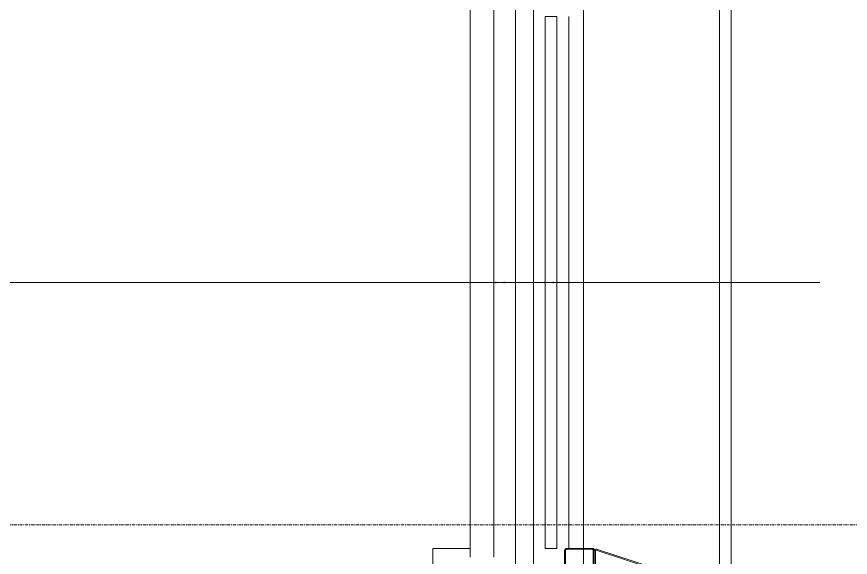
# Model space of a CAD drawing. Header units: millimetres. Extents: x -200069 to 184689, y -19972 to 101699.
# Drawn here: x 140 to 1552, y -55 to 860 of the extents above; entities that cross this region are included whole.
import ezdxf

# ---------------------------------------------------------------- set-up
doc = ezdxf.new("R2010")
doc.units = ezdxf.units.MM
for name, pattern in [('CENTER', [50.8, 31.75, -6.35, 6.35, -6.35]), ('X-45-STST-GRID$0$Grid Line', [9.5, 5, -1.5, 1.5, -1.5]), ('XREF_EL$0$CENTER2', [1.125, 0.75, -0.125, 0.125, -0.125])]:
    doc.linetypes.add(name, pattern=pattern)
for name, color, linetype, lineweight in [('ARC-LIFT', 2, 'Continuous', 0), ('ARC-LIFT HATCH', 8, 'Continuous', 0), ('X-45-STST-GRID$0$ARC_AXIS_LINE', 240, 'CENTER', 13), ('X-45-STST-PL-PF$0$ARC_FLOOR', 2, 'Continuous', 5)]:
    doc.layers.add(name, color=color, linetype=linetype, lineweight=lineweight)
doc.layers.add('XREF_EL$0$_TU-000-TEMP', color=6, linetype='Continuous', lineweight=13, plot=False)

# ---------------------------------------------------------------- blocks, each defined once
blk = doc.blocks.new('ELEVATOR_CF_45')
at = {"layer": 'ARC-LIFT'}
blk.add_lwpolyline([(2430, -230), (230, -230), (230, -2830), (2430, -2830)], close=True, dxfattribs=at)
at = {"layer": 'ARC-LIFT HATCH'}
for p, q in [((2315, -412), (2315, -2276)), ((2238, -855), (2238, -1319)), ((2278, -855), (2278, -1319)), ((2365, -1770), (2365, -870)), ((2365, -870), (2385, -870)), ((2365, -870), (2385, -870)), ((2385, -1770), (2385, -870)), ((2405, -1770), (2405, -870)), ((2238, -1321), (2238, -1785)), ((2278, -1321), (2278, -1785)), ((2175, -1770), (2175, -2095)), ((2175, -1770), (2238, -1770)), ((2365, -1770), (2385, -1770))]:
    blk.add_line(p, q, dxfattribs=at)
blk.add_lwpolyline([(2680, 20), (-20, 20), (-20, -3080), (2680, -3080)], close=True, dxfattribs=at)
for points in [[(2430, -1803), (2430, -2250), (2345, -2250), (2345, -440), (2430, -440), (2430, -837)], [(2660, -1900.3), (2660, -739.7)], [(2430, -870), (2430, -1770)], [(2583, -1320), (83, -1320)], [(2281.5, -1321), (2281.5, -1319)], [(2295.5, -1319), (2295.5, -1321)], [(2364.5, -1319), (2364.5, -1321)], [(2378.5, -1321), (2378.5, -1319)]]:
    blk.add_lwpolyline(points, dxfattribs=at)
for points in [[(2399.5, -1808), (2398, -1808), (2398, -1773, -0.414214), (2401, -1770), (2445, -1770, -0.414214), (2448, -1773), (2448, -1808), (2446.5, -1808), (2446.5, -1773, 0.414214), (2445, -1771.5), (2401, -1771.5, 0.414214), (2399.5, -1773)], [(2712, -1893), (2744, -1893, 0.414214), (2747, -1890), (2747, -1870.2, 0.324209), (2744.9, -1867.3), (2451.9, -1771.3, 0.510336), (2448, -1774.1), (2448, -1800), (2450, -1800), (2450, -1774.1, -0.510336), (2451.3, -1773.2), (2744.3, -1869.2, -0.324209), (2745, -1870.2), (2745, -1890, -0.414214), (2744, -1891), (2712, -1891)]]:
    blk.add_lwpolyline(points, format="xyb", close=True, dxfattribs=at)
at = {"layer": 'XREF_EL$0$_TU-000-TEMP', "linetype": 'XREF_EL$0$CENTER2'}
blk.add_lwpolyline([(2230, -1320), (2830, -1320)], dxfattribs=at)
at = {"layer": 'XREF_EL$0$_TU-000-TEMP'}
blk.add_point((2430, -1320), dxfattribs=at)

msp = doc.modelspace()

# ---------------------------------------------------------------- linework, layer by layer
at = {"layer": 'X-45-STST-GRID$0$ARC_AXIS_LINE', "linetype": 'X-45-STST-GRID$0$Grid Line'}
msp.add_line((-90950.2, 0), (100848.1, 0), dxfattribs=at)
at = {"layer": 'X-45-STST-PL-PF$0$ARC_FLOOR'}
msp.add_lwpolyline([(1330.1, 1730), (-1327.1, 1730), (-1327.1, -1330), (1330.1, -1330)], close=True, dxfattribs=at)

# ---------------------------------------------------------------- block references
at = {"layer": 'ARC-LIFT', "linetype": 'Continuous'}
msp.add_blockref('ELEVATOR_CF_45', (-1330, 1730.3), dxfattribs=at)

doc.saveas('drawing.dxf')
